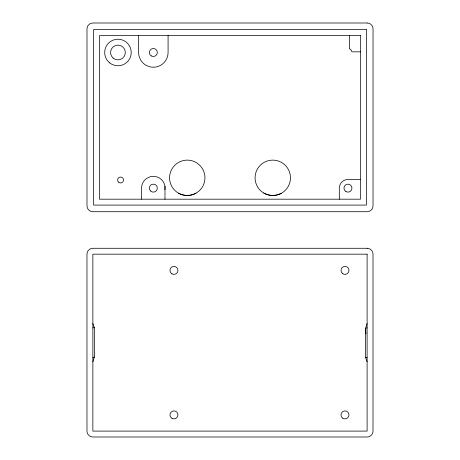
<?xml version="1.0" encoding="UTF-8"?>
<svg xmlns="http://www.w3.org/2000/svg" width="460" height="460" viewBox="0 0 460 460"><rect width="100%" height="100%" fill="white"/><g stroke="black" fill="none" stroke-linecap="round" stroke-linejoin="round"><path stroke-width="0.69" d="M164.985 189.715L164.985 186.242A11.793 11.793 0 0 0 148.494 177.382L145.877 179.003A11.793 11.793 0 0 0 141.605 186.955L141.605 199.191M367.109 323.472L365.637 328.204L365.637 357.696L367.109 361.807M92.868 361.807L94.346 357.127L94.346 327.641L92.868 323.472M196.098 193.137C190.653 196.161 183.85 196.161 178.405 193.137A17.693 17.693 0 0 1 178.405 162.489A17.693 17.693 0 0 1 204.947 177.813A17.693 17.693 0 0 1 178.405 193.137M281.37 193.275C275.879 196.213 269.077 196.104 263.678 192.993A17.693 17.693 0 0 1 264.166 162.351A17.693 17.693 0 0 1 290.461 178.095A17.693 17.693 0 0 1 263.678 192.993M367.109 327.894L365.637 328.204L365.924 333.897M365.637 357.696L367.109 357.38M92.868 327.894L94.346 327.641M92.868 357.38L94.346 357.127M360.496 51.83L351.888 51.83A3.979 3.979 0 0 0 349.358 48.76L349.358 35.535M360.496 179.492L348.611 179.492A8.671 8.671 0 0 0 339.319 187.484L339.319 199.191M168.084 35.535L168.084 52.256A14.743 14.743 0 0 1 149.753 66.792L146.171 65.372A14.743 14.743 0 0 1 138.598 52.722L138.598 35.535M164.985 186.242L164.985 199.191M367.132 23L92.891 23A5.899 5.899 0 0 0 86.992 28.899L86.992 205.827A5.899 5.899 0 0 0 92.891 211.726L367.132 211.726A5.899 5.899 0 0 0 373.031 205.827L373.031 28.899A5.899 5.899 0 0 0 367.132 23M366.396 29.635L93.627 29.635L93.627 205.091L366.396 205.091L366.396 29.635M360.496 35.535L99.521 35.535L99.521 199.191L360.496 199.191L360.496 35.535M367.109 248.273L92.868 248.273A5.899 5.899 0 0 0 86.969 254.173L86.969 431.1A5.899 5.899 0 0 0 92.868 437L367.109 437A5.899 5.899 0 0 0 373.008 431.1L373.008 254.173A5.899 5.899 0 0 0 367.109 248.273M367.109 254.173L92.868 254.173L92.868 431.1L367.109 431.1L367.109 254.173M342.855 418.243A3.979 3.979 0 0 0 348.973 415.058A3.979 3.979 0 0 0 343.16 411.349A3.979 3.979 0 0 0 342.855 418.243M342.516 273.505A3.979 3.979 0 0 0 348.933 270.98A3.979 3.979 0 0 0 343.539 266.685A3.979 3.979 0 0 0 342.516 273.505M171.971 418.33A3.979 3.979 0 0 0 177.945 414.885A3.979 3.979 0 0 0 171.971 411.435A3.979 3.979 0 0 0 171.971 418.33M171.971 273.838A3.979 3.979 0 0 0 177.945 270.388A3.979 3.979 0 0 0 171.971 266.944A3.979 3.979 0 0 0 171.971 273.838M113.148 58.081A7.371 7.371 0 0 0 125.2 53.854A7.371 7.371 0 0 0 115.517 45.529A7.371 7.371 0 0 0 113.148 58.081M118.479 182.114A2.95 2.95 0 0 0 123.412 180.791A2.95 2.95 0 0 0 119.801 177.18A2.95 2.95 0 0 0 118.479 182.114M109.785 62.945A13.271 13.271 0 0 0 131.094 54.332A13.271 13.271 0 0 0 112.982 40.187A13.271 13.271 0 0 0 109.785 62.945M150.523 190.952A3.979 3.979 0 0 0 157.188 189.163A3.979 3.979 0 0 0 152.312 184.287A3.979 3.979 0 0 0 150.523 190.952M151.352 55.936A3.979 3.979 0 0 0 157.32 52.486A3.979 3.979 0 0 0 151.352 49.042A3.979 3.979 0 0 0 151.352 55.936M345.885 191.527A3.979 3.979 0 0 0 351.946 188.243A3.979 3.979 0 0 0 346.064 184.638A3.979 3.979 0 0 0 345.885 191.527"/></g></svg>
